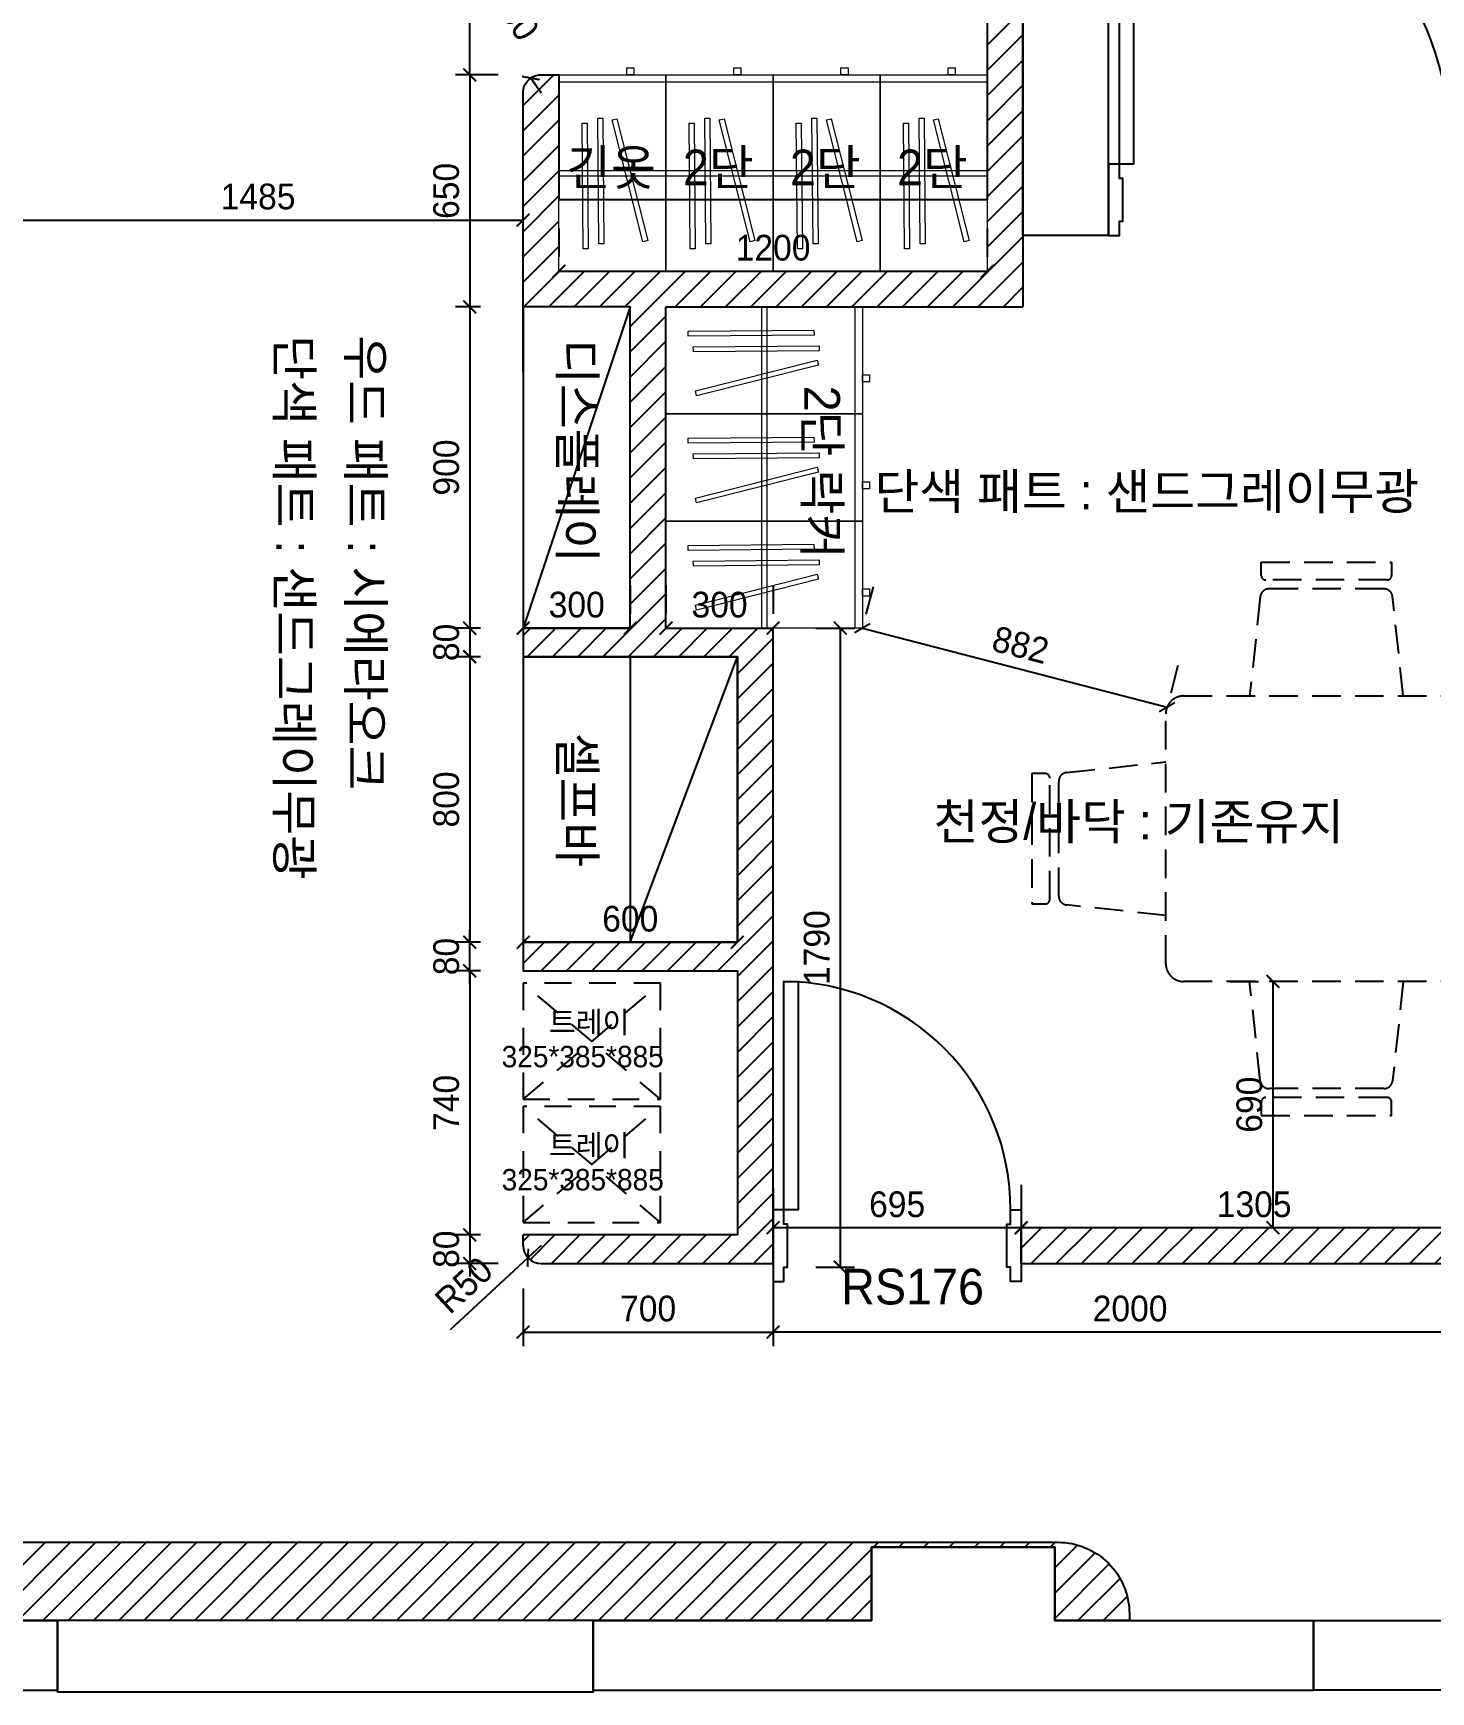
# Model space of a CAD drawing. Header units: millimetres. Extents: x 166504 to 219682, y 69800 to 112988.
# Drawn here: x 178896 to 182811, y 83390 to 88037 of the extents above; entities that cross this region are included whole.
import ezdxf

# ---------------------------------------------------------------- set-up
doc = ezdxf.new("R2010")
doc.units = ezdxf.units.MM
doc.header["$LTSCALE"] = 100
doc.header["$PDMODE"] = 3
doc.linetypes.add('DH-HID2', pattern=[1.2, 0.8, -0.4])
doc.linetypes.add('HID', pattern=[2.5, 1.5, -1])
doc.layers.get('DEFPOINTS').update_dxf_attribs({"color": 248})
for name, color, linetype in [('0-ELC TEXT', 7, 'Continuous'), ('04_FUR', 6, 'Continuous'), ('07-DIM WAL', 5, 'Continuous'), ('3.기호.계단선', 30, 'Continuous'), ('BLOCK', 6, 'Continuous'), ('C-WALL1', 2, 'Continuous'), ('C-WIN', 4, 'Continuous'), ('CO-DO-FR', 7, 'Continuous'), ('CO-DOOR', 8, 'Continuous'), ('FU-FURM', 251, 'DH-HID2'), ('FUR1', 6, 'Continuous'), ('WAL NEW', 3, 'Continuous')]:
    doc.layers.add(name, color=color, linetype=linetype)
doc.layers.add('Arch', color=8, linetype='Continuous', lineweight=0)
doc.styles.add('YOURNAME', font='HY울릉도M.TTF')
doc.styles.add('코레일둥고', font='Korail_Round_Gothic_Medium.ttf')
doc.dimstyles.new('YOURNAME-40', dxfattribs={"dimscale": 40, "dimtxt": 1.8, "dimasz": 0.9, "dimexe": 1, "dimexo": 3, "dimgap": 0.7, "dimtad": 1, "dimdec": 0, "dimzin": 0, "dimdsep": 46, "dimtxsty": 'YOURNAME', "dimblk": 'ARCHTICK', "dimcen": 0, "dimclrd": 1, "dimclre": 1, "dimclrt": 7, "dimadec": 0, "dimazin": 0, "dimtfac": 1, "dimtdec": 0, "dimtix": 1, "dimtmove": 2, "dimatfit": 3, "dimldrblk": 'ARCHTICK', "dimfxl": 1, "dimtolj": 1, "dimtzin": 0, "dimarcsym": 0})
pattern_1 = [(45, (6e-11, -15), (-35.355339, 35.355339), [])]
pattern_2 = [(45, (0, 0), (-67.35192, 67.35192), []), (135, (0, 0), (-67.35192, -67.35192), [])]

# ---------------------------------------------------------------- blocks, each defined once
blk = doc.blocks.new('VUDAUSEH')
at = {"layer": 'C-WALL1'}
for points in [[(176853.9, 109821.1), (176853.9, 112386.1), (175763.9, 112386.1)], [(176853.9, 109621.1), (176853.9, 109821.1), (176853.9, 109621.1), (176613.9, 109621.1), (176613.9, 111981.1), (176308.9, 111981.1), (176308.9, 112186.1), (175763.9, 112186.1), (175763.9, 112386.1), (175763.9, 112186.1)], [(175409.9, 105741.1), (175409.9, 105541.1), (175409.9, 105741.1), (176189.9, 105741.1), (176189.9, 105946.1), (176702.9, 105946.1), (176702.9, 105741.1), (177427.9, 105741.1), (177427.9, 105546.1), (177427.9, 105741.1)], [(172914.9, 105741.1), (172914.9, 105541.1), (172914.9, 105741.1), (173909.9, 105741.1), (173909.9, 105541.1), (173909.9, 105741.1)], [(172914.9, 105546.1), (173909.9, 105546.1)], [(175409.9, 105546.1), (177427.9, 105546.1)]]:
    blk.add_lwpolyline(points, dxfattribs=at)
at = {"layer": 'C-WIN'}
for points in [[(175409.9, 105741.1), (173909.9, 105741.1), (173909.9, 105541.1), (175409.9, 105541.1)], [(178927.9, 105546.1), (177427.9, 105546.1), (177427.9, 105741.1), (178927.9, 105741.1)]]:
    blk.add_lwpolyline(points, close=True, dxfattribs=at)
at = {"layer": 'CO-DO-FR'}
blk.add_lwpolyline([(176853.9, 109821.1), (176853.9, 109621.1), (176883.9, 109621.1), (176883.9, 109661.1), (176893.9, 109661.1), (176893.9, 109781.1), (176883.9, 109781.1), (176883.9, 109821.1), (176853.9, 109821.1)], close=True, dxfattribs=at)
at = {"layer": 'CO-DOOR'}
blk.add_lwpolyline([(176923.9, 110751.1), (176923.9, 109821.1), (176883.9, 109821.1), (176883.9, 110751.1)], close=True, dxfattribs=at)
blk.add_arc((176913.9, 109850.6), 900.5, 358.1182, 90.6363, dxfattribs=at)
blk = doc.blocks.new('arrttt')
at = {"layer": 'Arch', "color": 6}
for p, q in [((883190.8, 53558.7), (882890.8, 53558.7)), ((882890.8, 53558.7), (882890.8, 53008.7)), ((883190.8, 53008.7), (883190.8, 53558.7)), ((882958.9, 53496.3), (882955.8, 53144.1)), ((882972.9, 53496.2), (882958.9, 53496.3)), ((882969.8, 53144), (882972.9, 53496.2)), ((883002.8, 53482.1), (882999.7, 53130)), ((883016.8, 53482), (883002.8, 53482.1)), ((883013.7, 53129.9), (883016.8, 53482)), ((883126.4, 53476.3), (883040, 53134.9)), ((883053.6, 53131.5), (883140, 53472.9)), ((883140, 53472.9), (883126.4, 53476.3)), ((882890.8, 53291.2), (883190.8, 53291.2)), ((882890.8, 53276.2), (883190.8, 53276.2)), ((882955.8, 53144.1), (882969.8, 53144)), ((882999.7, 53130), (883013.7, 53129.9)), ((883040, 53134.9), (883053.6, 53131.5)), ((883190.8, 53028.7), (882890.8, 53028.7)), ((882890.8, 53008.7), (883190.8, 53008.7)), ((883100.8, 53008.7), (883080.8, 53008.7)), ((883080.8, 53008.7), (883080.8, 52988.7)), ((883080.8, 52988.7), (883100.8, 52988.7)), ((883100.8, 52988.7), (883100.8, 53008.7))]:
    blk.add_line(p, q, dxfattribs=at)
blk = doc.blocks.new('F-507')
at = {"layer": 'FU-FURM'}
for p, q in [((567.5, 775), (932.5, 775)), ((567.5, 737.5), (567.5, 775)), ((932.5, 775), (932.5, 737.5)), ((920, 725), (580, 725)), ((910.7, 700), (580, 700)), ((564.6, 678.3), (534.9, 400)), ((965.1, 400), (935.4, 678.3)), ((350, 400), (1150, 400)), ((300, -350), (300, 350)), ((1200, 350), (1200, -350)), ((21.7, 185.4), (300, 215.1)), ((-75, 182.5), (-75, -182.5)), ((-37.5, 182.5), (-75, 182.5)), ((-25, -170), (-25, 170)), ((0, -160.7), (0, 170)), ((-75, -182.5), (-37.5, -182.5)), ((300, -215.1), (21.7, -185.4)), ((1150, -400), (350, -400)), ((564.6, -678.3), (534.9, -400)), ((965.1, -400), (935.4, -678.3)), ((567.5, -737.5), (567.5, -775)), ((910.7, -700), (580, -700)), ((920, -725), (580, -725)), ((932.5, -775), (932.5, -737.5)), ((567.5, -775), (932.5, -775))]:
    blk.add_line(p, q, dxfattribs=at)
for centre, radius, start, end in [((589.3, 675), 25, 90, 172.4054), ((580, 737.5), 12.5, 180, 270), ((910.7, 675), 25, 7.5946, 90), ((920, 737.5), 12.5, 270, 0), ((350, 350), 50, 90, 180), ((1150, 350), 50, 0, 90), ((-37.5, 170), 12.5, 0, 90), ((25, 160.7), 25, 97.5946, 180), ((-37.5, -170), 12.5, 270, 0), ((25, -160.7), 25, 180, 262.4054), ((350, -350), 50, 180, 270), ((1150, -350), 50, 270, 0), ((589.3, -675), 25, 187.5946, 270), ((910.7, -675), 25, 270, 352.4054), ((580, -737.5), 12.5, 90, 180), ((920, -737.5), 12.5, 0, 90)]:
    blk.add_arc(centre, radius, start, end, dxfattribs=at)
blk = doc.blocks.new('_ArchTick')
at = {"color": 0, "linetype": 'ByBlock', "const_width": 0.15}
blk.add_lwpolyline([(-0.5, -0.5), (0.5, 0.5)], dxfattribs=at)
blk = doc.blocks.new('*D901')
at = {"layer": '07-DIM WAL', "color": 1, "lineweight": -2}
for p, q in [((182248.4, 85380.3), (182328.4, 85380.3)), ((182368.4, 85380.3), (182368.4, 84690.3)), ((182456.9, 84690.3), (182328.4, 84690.3))]:
    blk.add_line(p, q, dxfattribs=at)
at = {"layer": 'DEFPOINTS', "color": 0}
for p in [(182368.4, 85380.3), (182368.4, 84690.3), (182576.9, 84690.3)]:
    blk.add_point(p, dxfattribs=at)
at = {"layer": '07-DIM WAL', "color": 1, "lineweight": -2, "xscale": 36, "yscale": 36, "zscale": 36}
for p, rotation in [((182368.4, 85380.3), 90), ((182368.4, 84690.3), 270)]:
    blk.add_blockref('_ArchTick', p, dxfattribs=dict(at, rotation=rotation))
at = {"layer": '07-DIM WAL', "color": 7, "insert": (182302.8, 85035.3), "char_height": 72, "attachment_point": 5, "rotation": 90, "style": 'YOURNAME'}
blk.add_mtext('\\A1;690', dxfattribs=at)
blk = doc.blocks.new('*D909')
at = {"layer": '07-DIM WAL', "color": 1, "lineweight": -2}
for p, q in [((180968.4, 84570.3), (180968.4, 84358.3)), ((182968.4, 84570.3), (182968.4, 84358.3)), ((182968.4, 84398.3), (180968.4, 84398.3))]:
    blk.add_line(p, q, dxfattribs=at)
at = {"layer": 'DEFPOINTS', "color": 0}
for p in [(180968.4, 84690.3), (182968.4, 84690.3), (180968.4, 84398.3)]:
    blk.add_point(p, dxfattribs=at)
at = {"layer": '07-DIM WAL', "color": 1, "lineweight": -2, "xscale": 36, "yscale": 36, "zscale": 36, "rotation": 180}
blk.add_blockref('_ArchTick', (180968.4, 84398.3), dxfattribs=at)
at = {"layer": '07-DIM WAL', "color": 1, "lineweight": -2, "xscale": 36, "yscale": 36, "zscale": 36}
blk.add_blockref('_ArchTick', (182968.4, 84398.3), dxfattribs=at)
at = {"layer": '07-DIM WAL', "color": 7, "insert": (181968.4, 84463.7), "char_height": 72, "attachment_point": 5, "style": 'YOURNAME'}
blk.add_mtext('\\A1;2000', dxfattribs=at)
blk = doc.blocks.new('*D1116')
at = {"layer": '07-DIM WAL', "color": 1, "lineweight": -2}
for p, q in [((181248.5, 86486.5), (181228.4, 86409)), ((181218.4, 86370.3), (182072.1, 86149.1)), ((182102.2, 86265.3), (182082.1, 86187.8))]:
    blk.add_line(p, q, dxfattribs=at)
at = {"layer": 'DEFPOINTS', "color": 0}
for p in [(181218.4, 86370.3), (182072.1, 86149.1), (182072.1, 86149.1)]:
    blk.add_point(p, dxfattribs=at)
at = {"layer": '07-DIM WAL', "color": 1, "lineweight": -2, "xscale": 36, "yscale": 36, "zscale": 36}
for p, rotation in [((181218.4, 86370.3), 165.4748965506864), ((182072.1, 86149.1), 345.4748965506864)]:
    blk.add_blockref('_ArchTick', p, dxfattribs=dict(at, rotation=rotation))
at = {"layer": '07-DIM WAL', "color": 7, "insert": (181661.6, 86323.1), "char_height": 72, "attachment_point": 5, "rotation": 345.4749, "style": 'YOURNAME'}
blk.add_mtext('\\A1;882', dxfattribs=at)
blk = doc.blocks.new('*D1178')
at = {"layer": '07-DIM WAL', "color": 1, "lineweight": -2}
for p, q in [((178783.4, 87630.3), (178783.4, 87553.6)), ((180268.4, 87089.3), (180268.4, 87553.6)), ((178783.4, 87513.6), (180268.4, 87513.6))]:
    blk.add_line(p, q, dxfattribs=at)
at = {"layer": 'DEFPOINTS', "color": 0}
for p in [(178783.4, 87510.3), (180268.4, 87513.6), (180268.4, 86969.3)]:
    blk.add_point(p, dxfattribs=at)
at = {"layer": '07-DIM WAL', "color": 1, "lineweight": -2, "xscale": 36, "yscale": 36, "zscale": 36, "rotation": 180}
blk.add_blockref('_ArchTick', (178783.4, 87513.6), dxfattribs=at)
at = {"layer": '07-DIM WAL', "color": 1, "lineweight": -2, "xscale": 36, "yscale": 36, "zscale": 36}
blk.add_blockref('_ArchTick', (180268.4, 87513.6), dxfattribs=at)
at = {"layer": '07-DIM WAL', "color": 7, "insert": (179525.9, 87579.1), "char_height": 72, "attachment_point": 5, "style": 'YOURNAME'}
blk.add_mtext('\\A1;1485', dxfattribs=at)
blk = doc.blocks.new('*D1180')
at = {"layer": '07-DIM WAL', "color": 1, "lineweight": -2}
for p, q in [((180198.4, 87920.3), (180078.6, 87920.3)), ((180118.6, 87920.3), (180118.6, 87270.3)), ((180148.4, 87270.3), (180078.6, 87270.3))]:
    blk.add_line(p, q, dxfattribs=at)
at = {"layer": 'DEFPOINTS', "color": 0}
for p in [(180318.4, 87920.3), (180118.6, 87270.3), (180268.4, 87270.3)]:
    blk.add_point(p, dxfattribs=at)
at = {"layer": '07-DIM WAL', "color": 1, "lineweight": -2, "xscale": 36, "yscale": 36, "zscale": 36}
for p, rotation in [((180118.6, 87920.3), 90), ((180118.6, 87270.3), 270)]:
    blk.add_blockref('_ArchTick', p, dxfattribs=dict(at, rotation=rotation))
at = {"layer": '07-DIM WAL', "color": 7, "insert": (180053.1, 87595.3), "char_height": 72, "attachment_point": 5, "rotation": 90, "style": 'YOURNAME'}
blk.add_mtext('\\A1;650', dxfattribs=at)
blk = doc.blocks.new('*D1181')
at = {"layer": '07-DIM WAL', "color": 1, "lineweight": -2}
for p, q in [((180148.4, 87270.3), (180078.6, 87270.3)), ((180118.6, 87270.3), (180118.6, 86370.3)), ((180148.4, 86370.3), (180078.6, 86370.3))]:
    blk.add_line(p, q, dxfattribs=at)
at = {"layer": 'DEFPOINTS', "color": 0}
for p in [(180268.4, 87270.3), (180118.6, 86370.3), (180268.4, 86370.3)]:
    blk.add_point(p, dxfattribs=at)
at = {"layer": '07-DIM WAL', "color": 1, "lineweight": -2, "xscale": 36, "yscale": 36, "zscale": 36}
for p, rotation in [((180118.6, 87270.3), 90), ((180118.6, 86370.3), 270)]:
    blk.add_blockref('_ArchTick', p, dxfattribs=dict(at, rotation=rotation))
at = {"layer": '07-DIM WAL', "color": 7, "insert": (180053.1, 86820.3), "char_height": 72, "attachment_point": 5, "rotation": 90, "style": 'YOURNAME'}
blk.add_mtext('\\A1;900', dxfattribs=at)
blk = doc.blocks.new('*D1182')
at = {"layer": '07-DIM WAL', "color": 1, "lineweight": -2}
for p, q in [((180118.6, 86406.3), (180118.6, 86254.3)), ((180148.4, 86370.3), (180078.6, 86370.3)), ((180148.4, 86290.3), (180078.6, 86290.3))]:
    blk.add_line(p, q, dxfattribs=at)
at = {"layer": 'DEFPOINTS', "color": 0}
for p in [(180268.4, 86370.3), (180118.6, 86290.3), (180268.4, 86290.3)]:
    blk.add_point(p, dxfattribs=at)
at = {"layer": '07-DIM WAL', "color": 1, "lineweight": -2, "xscale": 36, "yscale": 36, "zscale": 36}
for p, rotation in [((180118.6, 86370.3), 270), ((180118.6, 86290.3), 90)]:
    blk.add_blockref('_ArchTick', p, dxfattribs=dict(at, rotation=rotation))
at = {"layer": '07-DIM WAL', "color": 7, "insert": (180053.1, 86330.3), "char_height": 72, "attachment_point": 5, "rotation": 90, "style": 'YOURNAME'}
blk.add_mtext('\\A1;80', dxfattribs=at)
blk = doc.blocks.new('*D1183')
at = {"layer": '07-DIM WAL', "color": 1, "lineweight": -2}
for p, q in [((180148.4, 86290.3), (180078.6, 86290.3)), ((180118.6, 86290.3), (180118.6, 85490.3)), ((180148.4, 85490.3), (180078.6, 85490.3))]:
    blk.add_line(p, q, dxfattribs=at)
at = {"layer": 'DEFPOINTS', "color": 0}
for p in [(180268.4, 86290.3), (180118.6, 85490.3), (180268.4, 85490.3)]:
    blk.add_point(p, dxfattribs=at)
at = {"layer": '07-DIM WAL', "color": 1, "lineweight": -2, "xscale": 36, "yscale": 36, "zscale": 36}
for p, rotation in [((180118.6, 86290.3), 90), ((180118.6, 85490.3), 270)]:
    blk.add_blockref('_ArchTick', p, dxfattribs=dict(at, rotation=rotation))
at = {"layer": '07-DIM WAL', "color": 7, "insert": (180053.1, 85890.3), "char_height": 72, "attachment_point": 5, "rotation": 90, "style": 'YOURNAME'}
blk.add_mtext('\\A1;800', dxfattribs=at)
blk = doc.blocks.new('*D1184')
at = {"layer": '07-DIM WAL', "color": 1, "lineweight": -2}
for p, q in [((180118.6, 85374.3), (180118.6, 85526.3)), ((180148.4, 85490.3), (180078.6, 85490.3)), ((180148.4, 85410.3), (180078.6, 85410.3))]:
    blk.add_line(p, q, dxfattribs=at)
at = {"layer": 'DEFPOINTS', "color": 0}
for p in [(180118.6, 85490.3), (180268.4, 85490.3), (180268.4, 85410.3)]:
    blk.add_point(p, dxfattribs=at)
at = {"layer": '07-DIM WAL', "color": 1, "lineweight": -2, "xscale": 36, "yscale": 36, "zscale": 36}
for p, rotation in [((180118.6, 85490.3), 270), ((180118.6, 85410.3), 90)]:
    blk.add_blockref('_ArchTick', p, dxfattribs=dict(at, rotation=rotation))
at = {"layer": '07-DIM WAL', "color": 7, "insert": (180053.1, 85450.3), "char_height": 72, "attachment_point": 5, "rotation": 90, "style": 'YOURNAME'}
blk.add_mtext('\\A1;80', dxfattribs=at)
blk = doc.blocks.new('*D1185')
at = {"layer": '07-DIM WAL', "color": 1, "lineweight": -2}
for p, q in [((180148.4, 85410.3), (180078.6, 85410.3)), ((180118.6, 85410.3), (180118.6, 84670.3)), ((180148.4, 84670.3), (180078.6, 84670.3))]:
    blk.add_line(p, q, dxfattribs=at)
at = {"layer": 'DEFPOINTS', "color": 0}
for p in [(180268.4, 85410.3), (180118.6, 84670.3), (180268.4, 84670.3)]:
    blk.add_point(p, dxfattribs=at)
at = {"layer": '07-DIM WAL', "color": 1, "lineweight": -2, "xscale": 36, "yscale": 36, "zscale": 36}
for p, rotation in [((180118.6, 85410.3), 90), ((180118.6, 84670.3), 270)]:
    blk.add_blockref('_ArchTick', p, dxfattribs=dict(at, rotation=rotation))
at = {"layer": '07-DIM WAL', "color": 7, "insert": (180053.1, 85040.3), "char_height": 72, "attachment_point": 5, "rotation": 90, "style": 'YOURNAME'}
blk.add_mtext('\\A1;740', dxfattribs=at)
blk = doc.blocks.new('*D1186')
at = {"layer": '07-DIM WAL', "color": 1, "lineweight": -2}
for p, q in [((180148.4, 84670.3), (180078.6, 84670.3)), ((180118.6, 84706.3), (180118.6, 84554.3)), ((180198.4, 84590.3), (180078.6, 84590.3))]:
    blk.add_line(p, q, dxfattribs=at)
at = {"layer": 'DEFPOINTS', "color": 0}
for p in [(180268.4, 84670.3), (180118.6, 84590.3), (180318.4, 84590.3)]:
    blk.add_point(p, dxfattribs=at)
at = {"layer": '07-DIM WAL', "color": 1, "lineweight": -2, "xscale": 36, "yscale": 36, "zscale": 36}
for p, rotation in [((180118.6, 84670.3), 270), ((180118.6, 84590.3), 90)]:
    blk.add_blockref('_ArchTick', p, dxfattribs=dict(at, rotation=rotation))
at = {"layer": '07-DIM WAL', "color": 7, "insert": (180053.1, 84630.3), "char_height": 72, "attachment_point": 5, "rotation": 90, "style": 'YOURNAME'}
blk.add_mtext('\\A1;80', dxfattribs=at)
blk = doc.blocks.new('*D1187')
at = {"layer": '07-DIM WAL', "color": 1, "lineweight": -2}
for p, q in [((180268.4, 84520.3), (180268.4, 84358.3)), ((180968.4, 84450.3), (180968.4, 84358.3)), ((180268.4, 84398.3), (180968.4, 84398.3))]:
    blk.add_line(p, q, dxfattribs=at)
at = {"layer": 'DEFPOINTS', "color": 0}
for p in [(180268.4, 84640.3), (180968.4, 84570.3), (180968.4, 84398.3)]:
    blk.add_point(p, dxfattribs=at)
at = {"layer": '07-DIM WAL', "color": 1, "lineweight": -2, "xscale": 36, "yscale": 36, "zscale": 36, "rotation": 180}
blk.add_blockref('_ArchTick', (180268.4, 84398.3), dxfattribs=at)
at = {"layer": '07-DIM WAL', "color": 1, "lineweight": -2, "xscale": 36, "yscale": 36, "zscale": 36}
blk.add_blockref('_ArchTick', (180968.4, 84398.3), dxfattribs=at)
at = {"layer": '07-DIM WAL', "color": 7, "insert": (180618.4, 84463.7), "char_height": 72, "attachment_point": 5, "style": 'YOURNAME'}
blk.add_mtext('\\A1;700', dxfattribs=at)
blk = doc.blocks.new('*D1194')
at = {"layer": '07-DIM WAL', "color": 1, "lineweight": -2}
for p, q in [((180148.4, 88835.3), (180078.6, 88835.3)), ((180118.6, 87920.3), (180118.6, 88835.3)), ((180198.4, 87920.3), (180078.6, 87920.3))]:
    blk.add_line(p, q, dxfattribs=at)
at = {"layer": 'DEFPOINTS', "color": 0}
for p in [(180118.6, 88835.3), (180268.4, 88835.3), (180318.4, 87920.3)]:
    blk.add_point(p, dxfattribs=at)
at = {"layer": '07-DIM WAL', "color": 1, "lineweight": -2, "xscale": 36, "yscale": 36, "zscale": 36}
for p, rotation in [((180118.6, 88835.3), 90), ((180118.6, 87920.3), 270)]:
    blk.add_blockref('_ArchTick', p, dxfattribs=dict(at, rotation=rotation))
at = {"layer": '07-DIM WAL', "color": 7, "insert": (180053.2, 88377.8), "char_height": 72, "attachment_point": 5, "rotation": 90, "style": 'YOURNAME'}
blk.add_mtext('\\A1;915', dxfattribs=at)
blk = doc.blocks.new('*D1239')
at = {"layer": '07-DIM WAL', "color": 1, "lineweight": -2}
for p, q in [((180289.9, 87911.4), (180318.4, 87870.3)), ((180318.4, 87870.3), (180289.9, 87911.4))]:
    blk.add_line(p, q, dxfattribs=at)
at = {"layer": 'DEFPOINTS', "color": 0}
for p in [(180289.9, 87911.4), (180318.4, 87870.3)]:
    blk.add_point(p, dxfattribs=at)
at = {"layer": '07-DIM WAL', "color": 1, "lineweight": -2, "xscale": 36, "yscale": 36, "zscale": 36, "rotation": 124.6856938995149}
blk.add_blockref('_ArchTick', (180289.9, 87911.4), dxfattribs=at)
at = {"layer": '07-DIM WAL', "color": 7, "insert": (180239.2, 88099.7), "char_height": 72, "attachment_point": 5, "rotation": 304.6857, "style": 'YOURNAME'}
blk.add_mtext('\\A1;R50', dxfattribs=at)
blk = doc.blocks.new('*D1240')
at = {"layer": '07-DIM WAL', "color": 1, "lineweight": -2}
for p in [(180318.4, 84640.3), (180064.8, 84405.8)]:
    blk.add_line(p, (180281.7, 84606.4), dxfattribs=at)
at = {"layer": 'DEFPOINTS', "color": 0}
for p in [(180318.4, 84640.3), (180281.7, 84606.4)]:
    blk.add_point(p, dxfattribs=at)
at = {"layer": '07-DIM WAL', "color": 1, "lineweight": -2, "xscale": 36, "yscale": 36, "zscale": 36, "rotation": 42.7608820533548}
blk.add_blockref('_ArchTick', (180281.7, 84606.4), dxfattribs=at)
at = {"layer": '07-DIM WAL', "color": 7, "insert": (180102.4, 84529.7), "char_height": 72, "attachment_point": 5, "rotation": 42.7609, "style": 'YOURNAME'}
blk.add_mtext('\\A1;R50', dxfattribs=at)
blk = doc.blocks.new('*D1414')
at = {"layer": '07-DIM WAL', "color": 1, "lineweight": -2}
for p, q in [((180268.4, 85610.3), (180268.4, 85530.3)), ((180868.4, 85610.3), (180868.4, 85530.3)), ((180268.4, 85490.3), (180868.4, 85490.3))]:
    blk.add_line(p, q, dxfattribs=at)
at = {"layer": 'DEFPOINTS', "color": 0}
for p in [(180268.4, 85490.3), (180868.4, 85490.3), (180868.4, 85490.3)]:
    blk.add_point(p, dxfattribs=at)
at = {"layer": '07-DIM WAL', "color": 1, "lineweight": -2, "xscale": 36, "yscale": 36, "zscale": 36, "rotation": 180}
blk.add_blockref('_ArchTick', (180268.4, 85490.3), dxfattribs=at)
at = {"layer": '07-DIM WAL', "color": 1, "lineweight": -2, "xscale": 36, "yscale": 36, "zscale": 36}
blk.add_blockref('_ArchTick', (180868.4, 85490.3), dxfattribs=at)
at = {"layer": '07-DIM WAL', "color": 7, "insert": (180568.4, 85555.8), "char_height": 72, "attachment_point": 5, "style": 'YOURNAME'}
blk.add_mtext('\\A1;600', dxfattribs=at)
blk = doc.blocks.new('*D1415')
at = {"layer": '07-DIM WAL', "color": 1, "lineweight": -2}
for p, q in [((180268.4, 86490.3), (180268.4, 86410.3)), ((180568.4, 86490.3), (180568.4, 86410.3)), ((180568.4, 86370.3), (180268.4, 86370.3))]:
    blk.add_line(p, q, dxfattribs=at)
at = {"layer": 'DEFPOINTS', "color": 0}
for p in [(180268.4, 86370.3), (180268.4, 86370.3), (180568.4, 86370.3)]:
    blk.add_point(p, dxfattribs=at)
at = {"layer": '07-DIM WAL', "color": 1, "lineweight": -2, "xscale": 36, "yscale": 36, "zscale": 36, "rotation": 180}
blk.add_blockref('_ArchTick', (180268.4, 86370.3), dxfattribs=at)
at = {"layer": '07-DIM WAL', "color": 1, "lineweight": -2, "xscale": 36, "yscale": 36, "zscale": 36}
blk.add_blockref('_ArchTick', (180568.4, 86370.3), dxfattribs=at)
at = {"layer": '07-DIM WAL', "color": 7, "insert": (180418.4, 86435.7), "char_height": 72, "attachment_point": 5, "style": 'YOURNAME'}
blk.add_mtext('\\A1;300', dxfattribs=at)
blk = doc.blocks.new('*D1416')
at = {"layer": '07-DIM WAL', "color": 1, "lineweight": -2}
for p, q in [((180668.4, 86490.3), (180668.4, 86410.3)), ((180968.4, 86490.3), (180968.4, 86410.3)), ((180668.4, 86370.3), (180968.4, 86370.3))]:
    blk.add_line(p, q, dxfattribs=at)
at = {"layer": 'DEFPOINTS', "color": 0}
for p in [(180668.4, 86370.3), (180968.4, 86370.3), (180968.4, 86370.3)]:
    blk.add_point(p, dxfattribs=at)
at = {"layer": '07-DIM WAL', "color": 1, "lineweight": -2, "xscale": 36, "yscale": 36, "zscale": 36, "rotation": 180}
blk.add_blockref('_ArchTick', (180668.4, 86370.3), dxfattribs=at)
at = {"layer": '07-DIM WAL', "color": 1, "lineweight": -2, "xscale": 36, "yscale": 36, "zscale": 36}
blk.add_blockref('_ArchTick', (180968.4, 86370.3), dxfattribs=at)
at = {"layer": '07-DIM WAL', "color": 7, "insert": (180818.4, 86435.7), "char_height": 72, "attachment_point": 5, "style": 'YOURNAME'}
blk.add_mtext('\\A1;300', dxfattribs=at)
blk = doc.blocks.new('*D1417')
at = {"layer": '07-DIM WAL', "color": 1, "lineweight": -2}
for p, q in [((180368.4, 87490.3), (180368.4, 87410.3)), ((181568.4, 87490.3), (181568.4, 87410.3)), ((180368.4, 87370.3), (181568.4, 87370.3))]:
    blk.add_line(p, q, dxfattribs=at)
at = {"layer": 'DEFPOINTS', "color": 0}
for p in [(180368.4, 87370.3), (181568.4, 87370.3), (181568.4, 87370.3)]:
    blk.add_point(p, dxfattribs=at)
at = {"layer": '07-DIM WAL', "color": 1, "lineweight": -2, "xscale": 36, "yscale": 36, "zscale": 36, "rotation": 180}
blk.add_blockref('_ArchTick', (180368.4, 87370.3), dxfattribs=at)
at = {"layer": '07-DIM WAL', "color": 1, "lineweight": -2, "xscale": 36, "yscale": 36, "zscale": 36}
blk.add_blockref('_ArchTick', (181568.4, 87370.3), dxfattribs=at)
at = {"layer": '07-DIM WAL', "color": 7, "insert": (180968.4, 87435.7), "char_height": 72, "attachment_point": 5, "style": 'YOURNAME'}
blk.add_mtext('\\A1;1200', dxfattribs=at)
blk = doc.blocks.new('*D1418')
at = {"layer": '07-DIM WAL', "color": 1, "lineweight": -2}
for p, q in [((181088.4, 86370.3), (181196.4, 86370.3)), ((181156.4, 86370.3), (181156.4, 84580.3)), ((181088.4, 84580.3), (181196.4, 84580.3))]:
    blk.add_line(p, q, dxfattribs=at)
at = {"layer": 'DEFPOINTS', "color": 0}
for p in [(180968.4, 86370.3), (180968.4, 84580.3), (181156.4, 84580.3)]:
    blk.add_point(p, dxfattribs=at)
at = {"layer": '07-DIM WAL', "color": 1, "lineweight": -2, "xscale": 36, "yscale": 36, "zscale": 36}
for p, rotation in [((181156.4, 86370.3), 90), ((181156.4, 84580.3), 270)]:
    blk.add_blockref('_ArchTick', p, dxfattribs=dict(at, rotation=rotation))
at = {"layer": '07-DIM WAL', "color": 7, "insert": (181091, 85475.3), "char_height": 72, "attachment_point": 5, "rotation": 90, "style": 'YOURNAME'}
blk.add_mtext('\\A1;1790', dxfattribs=at)
blk = doc.blocks.new('*D1419')
at = {"layer": '07-DIM WAL', "color": 1, "lineweight": -2}
for p, q in [((181663.4, 84810.3), (181663.4, 84730.3)), ((182968.4, 84810.3), (182968.4, 84730.3)), ((182968.4, 84690.3), (181663.4, 84690.3))]:
    blk.add_line(p, q, dxfattribs=at)
at = {"layer": 'DEFPOINTS', "color": 0}
for p in [(181663.4, 84690.3), (181663.4, 84690.3), (182968.4, 84690.3)]:
    blk.add_point(p, dxfattribs=at)
at = {"layer": '07-DIM WAL', "color": 1, "lineweight": -2, "xscale": 36, "yscale": 36, "zscale": 36, "rotation": 180}
blk.add_blockref('_ArchTick', (181663.4, 84690.3), dxfattribs=at)
at = {"layer": '07-DIM WAL', "color": 1, "lineweight": -2, "xscale": 36, "yscale": 36, "zscale": 36}
blk.add_blockref('_ArchTick', (182968.4, 84690.3), dxfattribs=at)
at = {"layer": '07-DIM WAL', "color": 7, "insert": (182315.9, 84755.7), "char_height": 72, "attachment_point": 5, "style": 'YOURNAME'}
blk.add_mtext('\\A1;1305', dxfattribs=at)
blk = doc.blocks.new('*D1422')
at = {"layer": '07-DIM WAL', "color": 1, "lineweight": -2}
for p, q in [((181663.4, 84810.3), (181663.4, 84730.3)), ((180968.4, 84800.2), (180968.4, 84730.3)), ((181663.4, 84690.3), (180968.4, 84690.3))]:
    blk.add_line(p, q, dxfattribs=at)
at = {"layer": 'DEFPOINTS', "color": 0}
for p in [(180968.4, 84690.3), (180968.4, 84680.2), (181663.4, 84690.3)]:
    blk.add_point(p, dxfattribs=at)
at = {"layer": '07-DIM WAL', "color": 1, "lineweight": -2, "xscale": 36, "yscale": 36, "zscale": 36, "rotation": 180}
blk.add_blockref('_ArchTick', (180968.4, 84690.3), dxfattribs=at)
at = {"layer": '07-DIM WAL', "color": 1, "lineweight": -2, "xscale": 36, "yscale": 36, "zscale": 36}
blk.add_blockref('_ArchTick', (181663.4, 84690.3), dxfattribs=at)
at = {"layer": '07-DIM WAL', "color": 7, "insert": (181315.9, 84755.8), "char_height": 72, "attachment_point": 5, "style": 'YOURNAME'}
blk.add_mtext('\\A1;695', dxfattribs=at)

msp = doc.modelspace()

# ---------------------------------------------------------------- hatches: boundary and pattern name
at = {"layer": '07-DIM WAL', "transparency": 33554687}
h = msp.add_hatch(dxfattribs=at)
h.set_pattern_fill('ANSI37-METRIC', color=256, scale=30, style=0)
h.set_pattern_definition(pattern_2)
h.paths.add_polyline_path([(180365.4, 87761.9), (180365.4, 87951.5), (180679, 87951.5), (180679, 87761.9)], flags=9)
h = msp.add_hatch(dxfattribs=at)
h.set_pattern_fill('ANSI37-METRIC', color=256, scale=30, style=0)
h.set_pattern_definition(pattern_2)
h.paths.add_polyline_path([(180687.9, 87761.9), (180687.9, 87944.9), (180958.6, 87944.9), (180958.6, 87761.9)], flags=9)
h = msp.add_hatch(dxfattribs=at)
h.set_pattern_fill('ANSI37-METRIC', color=256, scale=30, style=0)
h.set_pattern_definition(pattern_2)
h.paths.add_polyline_path([(180987.9, 87761.9), (180987.9, 87944.9), (181258.6, 87944.9), (181258.6, 87761.9)], flags=9)
h = msp.add_hatch(dxfattribs=at)
h.set_pattern_fill('ANSI37-METRIC', color=256, scale=30, style=0)
h.set_pattern_definition(pattern_2)
h.paths.add_polyline_path([(181287.9, 87761.9), (181287.9, 87944.9), (181558.6, 87944.9), (181558.6, 87761.9)], flags=9)
h = msp.add_hatch(dxfattribs=at)
h.set_pattern_fill('ANSI37-METRIC', color=256, scale=30, style=0)
h.set_pattern_definition(pattern_2)
h.paths.add_polyline_path([(179978.9, 87690.5), (179978.9, 87900.1), (180125.8, 87900.1), (180125.8, 87690.5)], flags=9)
h = msp.add_hatch(dxfattribs=at)
h.set_pattern_fill('ANSI37-METRIC', color=256, scale=30, style=0)
h.set_pattern_definition(pattern_2)
h.paths.add_polyline_path([(181648.7, 87690.5), (181648.7, 87900.1), (181795.7, 87900.1), (181795.7, 87690.5)], flags=9)
h = msp.add_hatch(dxfattribs=at)
h.set_pattern_fill('ANSI37-METRIC', color=256, scale=30, style=0)
h.set_pattern_definition(pattern_2)
h.paths.add_polyline_path([(179271.6, 87653.2), (179535.1, 87653.2), (179535.1, 87506.3), (179271.6, 87506.3)], flags=9)
h = msp.add_hatch(dxfattribs=at)
h.set_pattern_fill('ANSI37-METRIC', color=256, scale=30, style=0)
h.set_pattern_definition(pattern_2)
h.paths.add_polyline_path([(180319.4, 87383.9), (180506.6, 87383.9), (180506.6, 86678.2), (180319.4, 86678.2)], flags=9)
h = msp.add_hatch(dxfattribs=at)
h.set_pattern_fill('ANSI37-METRIC', color=256, scale=30, style=0)
h.set_pattern_definition(pattern_2)
h.paths.add_polyline_path([(181005.4, 87277.3), (181189.8, 87277.3), (181189.8, 86719), (181005.4, 86719)], flags=9)
h = msp.add_hatch(dxfattribs=at)
h.set_pattern_fill('ANSI37-METRIC', color=256, scale=30, style=0)
h.set_pattern_definition(pattern_2)
h.paths.add_polyline_path([(179978.8, 86915.4), (179978.8, 87125.2), (180125.8, 87125.2), (180125.8, 86915.4)], flags=9)
h = msp.add_hatch(dxfattribs=at)
h.set_pattern_fill('ANSI37-METRIC', color=256, scale=30, style=0)
h.set_pattern_definition(pattern_2)
h.paths.add_polyline_path([(181648.6, 86915.4), (181648.6, 87125.2), (181795.6, 87125.2), (181795.6, 86915.4)], flags=9)
h = msp.add_hatch(dxfattribs=at)
h.set_pattern_fill('ANSI37-METRIC', color=256, scale=30, style=0)
h.set_pattern_definition(pattern_2)
h.paths.add_polyline_path([(179979, 86419.5), (179979, 86621.1), (180125.8, 86621.1), (180125.8, 86419.5)], flags=9)
h = msp.add_hatch(dxfattribs=at)
h.set_pattern_fill('ANSI37-METRIC', color=256, scale=30, style=0)
h.set_pattern_definition(pattern_2)
h.paths.add_polyline_path([(181614.8, 86538.8), (181804.9, 86449.9), (181742.7, 86317), (181552.6, 86405.9)], flags=9)
h = msp.add_hatch(dxfattribs=at)
h.set_pattern_fill('ANSI37-METRIC', color=256, scale=30)
h.set_pattern_definition(pattern_2)
h.paths.add_polyline_path([(180319.4, 86241.3), (180503.8, 86241.3), (180503.8, 85783.2), (180319.4, 85783.2)], flags=9)
h = msp.add_hatch(dxfattribs=at)
h.set_pattern_fill('ANSI37-METRIC', color=256, scale=30, style=0)
h.set_pattern_definition(pattern_2)
h.paths.add_polyline_path([(179978.8, 85915.4), (179978.8, 86125.2), (180125.8, 86125.2), (180125.8, 85915.4)], flags=9)
h = msp.add_hatch(dxfattribs=at)
h.set_pattern_fill('ANSI37-METRIC', color=256, scale=30, style=0)
h.set_pattern_definition(pattern_2)
h.paths.add_polyline_path([(181392.9, 85723.1), (181392.9, 85920.4), (182649.5, 85920.4), (182649.5, 85723.1)], flags=9)
h = msp.add_hatch(dxfattribs=at)
h.set_pattern_fill('ANSI37-METRIC', color=256, scale=30, style=0)
h.set_pattern_definition(pattern_2)
h.paths.add_polyline_path([(179979, 85419.5), (179979, 85621.1), (180125.8, 85621.1), (180125.8, 85419.5)], flags=9)
h = msp.add_hatch(dxfattribs=at)
h.set_pattern_fill('ANSI37-METRIC', color=256, scale=30, style=0)
h.set_pattern_definition(pattern_2)
h.paths.add_polyline_path([(180325.3, 85260.9), (180325.3, 85373.2), (180590.3, 85373.2), (180590.3, 85260.9)], flags=9)
h = msp.add_hatch(dxfattribs=at)
h.set_pattern_fill('ANSI37-METRIC', color=256, scale=30, style=0)
h.set_pattern_definition(pattern_2)
h.paths.add_polyline_path([(180190.9, 85172.2), (180190.9, 85276.9), (180721.2, 85276.9), (180721.2, 85172.2)], flags=9)
h = msp.add_hatch(dxfattribs=at)
h.set_pattern_fill('ANSI37-METRIC', color=256, scale=30, style=0)
h.set_pattern_definition(pattern_2)
h.paths.add_polyline_path([(179978.8, 84977.8), (179978.8, 85182.8), (180125.8, 85182.8), (180125.8, 84977.8)], flags=9)
h = msp.add_hatch(dxfattribs=at)
h.set_pattern_fill('ANSI37-METRIC', color=256, scale=30, style=0)
h.set_pattern_definition(pattern_2)
h.paths.add_polyline_path([(180325.3, 84885.9), (180325.3, 84998.2), (180590.3, 84998.2), (180590.3, 84885.9)], flags=9)
h = msp.add_hatch(dxfattribs=at)
h.set_pattern_fill('ANSI37-METRIC', color=256, scale=30, style=0)
h.set_pattern_definition(pattern_2)
h.paths.add_polyline_path([(180190.9, 84797.2), (180190.9, 84901.9), (180721.2, 84901.9), (180721.2, 84797.2)], flags=9)
h = msp.add_hatch(dxfattribs=at)
h.set_pattern_fill('ANSI37-METRIC', color=256, scale=30, style=0)
h.set_pattern_definition(pattern_2)
h.paths.add_polyline_path([(179979, 84539.5), (179979, 84741.1), (180125.8, 84741.1), (180125.8, 84539.5)], flags=9)
h = msp.add_hatch(dxfattribs=at)
h.set_pattern_fill('ANSI37-METRIC', color=256, scale=30, style=0)
h.set_pattern_definition(pattern_2)
h.paths.add_polyline_path([(180515.9, 84537.9), (180720.8, 84537.9), (180720.8, 84391), (180515.9, 84391)], flags=9)
h = msp.add_hatch(dxfattribs=at)
h.set_pattern_fill('ANSI37-METRIC', color=256, scale=30, style=0)
h.set_pattern_definition(pattern_2)
h.paths.add_polyline_path([(181833.7, 84537.9), (182103.1, 84537.9), (182103.1, 84391), (181833.7, 84391)], flags=9)
at = {"layer": 'WAL NEW'}
h = msp.add_hatch(dxfattribs=at)
h.set_pattern_fill('_USER', color=256, scale=50, angle=45, pattern_type=0)
h.set_pattern_definition(pattern_1)
h.paths.add_polyline_path([(180368.4, 87920.3), (180318.4, 87920.3, 0.414214), (180268.4, 87870.3), (180268.4, 87270.3), (180568.4, 87270.3), (180568.4, 86370.3), (180268.4, 86370.3), (180268.4, 86290.3), (180868.4, 86290.3), (180868.4, 85490.3), (180268.4, 85490.3), (180268.4, 85410.3), (180868.4, 85410.3), (180868.4, 84670.3), (180268.4, 84670.3), (180268.4, 84640.3, 0.414214), (180318.4, 84590.3), (180968.4, 84590.3), (180968.4, 84740.3), (180968.4, 86370.3), (180668.4, 86370.3), (180668.4, 86670.3), (180668.4, 86970.3), (180668.4, 87270.3), (181668.4, 87270.3), (181668.4, 89830.3), (181568.4, 89830.3), (181568.4, 87570.3), (181568.4, 87370.3), (181268.4, 87370.3), (180968.4, 87370.3), (180668.4, 87370.3), (180368.4, 87370.3)])
h = msp.add_hatch(dxfattribs=at)
h.set_pattern_fill('_USER', color=256, scale=50, angle=45, pattern_type=0)
h.set_pattern_definition(pattern_1)
h.paths.add_polyline_path([(184962.4, 86670.3), (182968.4, 86670.3), (182968.4, 86130.3), (182968.4, 85430.3), (182968.4, 84690.3), (181663.4, 84690.3), (181663.4, 84590.3), (183068.4, 84590.3), (183068.4, 84740.3), (183068.4, 86570.3), (184862.4, 86570.3), (184862.4, 86090.3), (184962.4, 86090.3)])
h = msp.add_hatch(dxfattribs=at)
h.set_pattern_fill('_USER', color=256, scale=50, angle=45, pattern_type=0)
h.set_pattern_definition([(45, (0, -15), (-35.355339, 35.355339), [])])
h.paths.add_polyline_path([(181966.4, 83590.3), (181757.4, 83590.3), (181757.4, 83795.3), (181244.4, 83795.3), (181244.4, 83590.3), (175614.4, 83590.3), (175614.4, 83800.3), (175094.4, 83800.3), (175094.4, 83595.3), (170463.4, 83595.3), (170463.4, 83809.3), (181766.4, 83809.3, -0.414214), (181966.4, 83609.3)])
h.paths.add_polyline_path([(179968, 84106.3), (179968, 84293.3), (180114.9, 84293.3), (180114.9, 84106.3)], flags=9)
h.paths.add_polyline_path([(170325, 83599.5), (170325, 83805.1), (170470.7, 83805.1), (170470.7, 83599.5)], flags=9)
h.paths.add_polyline_path([(170323.7, 84003.7), (170323.7, 84195.9), (170470.6, 84195.9), (170470.6, 84003.7)], flags=9)
h.paths.add_polyline_path([(171865.4, 83948.9), (172136.3, 83948.9), (172136.3, 83802), (171865.4, 83802)], flags=9)

# ---------------------------------------------------------------- linework, layer by layer
at = {"layer": 'BLOCK', "color": 7, "linetype": 'HID', "ltscale": 0.5}
for p, q in [((180653.4, 85050.3), (180268.4, 85375.3)), ((180268.4, 85050.3), (180653.4, 85375.3)), ((180653.4, 84705.3), (180268.4, 85030.3)), ((180268.4, 84705.3), (180653.4, 85030.3))]:
    msp.add_line(p, q, dxfattribs=at)
for points in [[(180653.4, 85050.3), (180653.4, 85375.3), (180268.4, 85375.3), (180268.4, 85050.3)], [(180653.4, 84705.3), (180653.4, 85030.3), (180268.4, 85030.3), (180268.4, 84705.3)]]:
    msp.add_lwpolyline(points, close=True, dxfattribs=at)
at = {"layer": 'CO-DO-FR'}
for points in [[(180968.4, 84740.3), (180968.4, 84540.3), (180998.4, 84540.3), (180998.4, 84580.3), (181008.4, 84580.3), (181008.4, 84700.3), (180998.4, 84700.3), (180998.4, 84740.3), (180968.4, 84740.3)], [(181663.4, 84740.3), (181663.4, 84540.3), (181633.4, 84540.3), (181633.4, 84580.3), (181623.4, 84580.3), (181623.4, 84700.3), (181633.4, 84700.3), (181633.4, 84740.3), (181663.4, 84740.3)]]:
    msp.add_lwpolyline(points, close=True, dxfattribs=at)
at = {"layer": 'CO-DOOR'}
msp.add_lwpolyline([(181038.4, 85380.3), (181038.4, 84740.3), (180998.4, 84740.3), (180998.4, 85380.3)], close=True, dxfattribs=at)
msp.add_arc((180997.6, 84744.6), 635.7, 359.6168, 89.9338, dxfattribs=at)
at = {"layer": 'FUR1'}
msp.add_line((180568.4, 87270.3), (180268.4, 86370.3), dxfattribs=at)
for points in [[(180268.4, 86370.3), (180568.4, 86370.3), (180568.4, 87270.3), (180268.4, 87270.3)], [(180268.4, 85490.3), (180868.4, 85490.3), (180868.4, 86290.3), (180268.4, 86290.3)]]:
    msp.add_lwpolyline(points, close=True, dxfattribs=at)
msp.add_lwpolyline([(180568.4, 86290.3), (180568.4, 85490.3), (180868.4, 86290.3)], dxfattribs=at)
at = {"layer": 'FUR1', "color": 3, "transparency": 33554687}
msp.add_lwpolyline([(181966.4, 83590.3), (181757.4, 83590.3), (181757.4, 83795.3), (181244.4, 83795.3), (181244.4, 83590.3), (175614.4, 83590.3), (175614.4, 83800.3), (175094.4, 83800.3), (175094.4, 83595.3), (170463.4, 83595.3), (170463.4, 83809.3), (181766.4, 83809.3, -0.414214), (181966.4, 83609.3), (181966.4, 83590.3)], format="xyb", dxfattribs=at)
at = {"layer": 'WAL NEW'}
for p, q in [((181568.4, 89830.3), (181568.4, 87570.3)), ((181668.4, 89830.3), (181668.4, 87270.3)), ((181568.4, 87570.3), (180368.4, 87570.3)), ((180568.4, 86370.3), (180568.4, 87270.3)), ((180668.4, 86370.3), (180668.4, 87270.3)), ((180668.4, 87270.3), (181668.4, 87270.3)), ((180268.4, 86370.3), (180568.4, 86370.3)), ((180268.4, 86370.3), (180268.4, 86290.3)), ((180668.4, 86370.3), (180968.4, 86370.3)), ((180968.4, 84590.3), (180968.4, 86370.3)), ((180268.4, 86290.3), (180868.4, 86290.3)), ((180868.4, 86290.3), (180868.4, 85490.3)), ((180868.4, 85410.3), (180868.4, 84670.3)), ((180268.4, 84640.3), (180268.4, 84670.3)), ((180868.4, 84670.3), (180268.4, 84670.3)), ((182968.4, 84690.3), (181663.4, 84690.3)), ((181663.4, 84590.3), (181663.4, 84690.3)), ((180318.4, 84590.3), (180968.4, 84590.3)), ((181663.4, 84590.3), (183068.4, 84590.3))]:
    msp.add_line(p, q, dxfattribs=at)
msp.add_lwpolyline([(180568.4, 87270.3), (180268.4, 87270.3), (180268.4, 87870.3, -0.414214), (180318.4, 87920.3), (180368.4, 87920.3), (180368.4, 87570.3)], format="xyb", dxfattribs=at)
msp.add_lwpolyline([(180868.4, 85490.3), (180268.4, 85490.3), (180268.4, 85410.3), (180868.4, 85410.3)], dxfattribs=at)
msp.add_arc((180318.4, 84640.3), 50, 180, 270, dxfattribs=at)

# ---------------------------------------------------------------- block references
msp.add_blockref('VUDAUSEH', (5054.4, -22150.8))
at = {"layer": '04_FUR', "xscale": -1}
for p, rotation in [((-702522.4, 140929), 180), ((-702222.4, 140929), 180), ((-701922.4, 140929), 180), ((-701622.4, 140929), 180), ((234227.1, 970161.1), 89.9999999999999), ((234227.1, 969861.1), 89.9999999999999), ((234227.1, 969561.1), 89.99999999999987)]:
    msp.add_blockref('arrttt', p, dxfattribs=dict(at, rotation=rotation))
at = {"layer": 'FU-FURM', "rotation": 360}
msp.add_blockref('F-507', (181768.4, 85780.3), dxfattribs=at)

# ---------------------------------------------------------------- texts
at = {"layer": '0-ELC TEXT', "style": '코레일둥고'}
for s, height, p in [('긴옷', 100, (180389, 87610.9)), ('2단', 100, (180715.6, 87610.9)), ('2단', 100, (181015.6, 87610.9)), ('2단', 100, (181315.6, 87610.9)), ('천정/바닥 : 기존유지', 100, (181418.2, 85778.4)), ('트레이', 60, (180340.2, 85236.1)), ('325*385*885', 60, (180208.2, 85140.1)), ('트레이', 60, (180340.2, 84891.1)), ('325*385*885', 60, (180208.2, 84795.1))]:
    msp.add_text(s, height=height, dxfattribs=at).set_placement(p)
for s, p in [('디스플레이', (180369.8, 87180.1)), ('2단 락커', (181055.8, 87049.7)), ('셀프바', (180369.8, 86077.6))]:
    msp.add_text(s, height=100, rotation=270, dxfattribs=at).set_placement(p)
at = {"layer": '3.기호.계단선', "color": 140, "style": '코레일둥고'}
for s, p in [('단색 패트 : 샌드그레이무광', (179577.4, 87190.8)), ('우드 패트 : 시에라오크', (179777.4, 87190.8))]:
    msp.add_text(s, height=100, rotation=270, dxfattribs=at).set_placement(p)
for s, p in [('단색 패트 : 샌드그레이무광', (181252.4, 86703.1)), ('RS176', (181159.2, 84475.6))]:
    msp.add_text(s, height=100, dxfattribs=at).set_placement(p)

# ---------------------------------------------------------------- dimensions: what is measured, and where the dimension line sits
at = {"layer": '07-DIM WAL'}
for base, p1, p2, picture, middle in [((180118.6, 88835.3), (180318.4, 87920.3), (180268.4, 88835.3), '*D1194', (180053.2, 88377.8)), ((180118.6, 87270.3), (180318.4, 87920.3), (180268.4, 87270.3), '*D1180', (180053.1, 87595.3)), ((180118.6, 86370.3), (180268.4, 87270.3), (180268.4, 86370.3), '*D1181', (180053.1, 86820.3)), ((180118.6, 86290.3), (180268.4, 86370.3), (180268.4, 86290.3), '*D1182', (180053.1, 86330.3)), ((181156.4, 84580.3), (180968.4, 86370.3), (180968.4, 84580.3), '*D1418', (181091, 85475.3)), ((180118.6, 85490.3), (180268.4, 86290.3), (180268.4, 85490.3), '*D1183', (180053.1, 85890.3)), ((180118.6, 85490.3), (180268.4, 85410.3), (180268.4, 85490.3), '*D1184', (180053.1, 85450.3)), ((180118.6, 84670.3), (180268.4, 85410.3), (180268.4, 84670.3), '*D1185', (180053.1, 85040.3)), ((182368.4, 84690.3), (182368.4, 85380.3), (182576.9, 84690.3), '*D901', (182302.8, 85035.3)), ((180118.6, 84590.3), (180268.4, 84670.3), (180318.4, 84590.3), '*D1186', (180053.1, 84630.3))]:
    dim = msp.add_linear_dim(base=base, p1=p1, p2=p2, angle=90, dimstyle='YOURNAME-40', dxfattribs=at)
    dim.commit()
    dim.dimension.update_dxf_attribs({"geometry": picture, "text_midpoint": middle})
dim = msp.add_radius_dim(center=(180318.4, 87870.3), mpoint=(180289.9, 87911.4), dimstyle='YOURNAME-40', dxfattribs=at)
dim.commit()
dim.dimension.update_dxf_attribs({"geometry": '*D1239', "text_midpoint": (180239.2, 88099.7), "dimtype": 164})
for base, p1, p2, picture, middle in [((180268.4, 87513.6), (178783.4, 87510.3), (180268.4, 86969.3), '*D1178', (179525.9, 87579.1)), ((181568.4, 87370.3), (180368.4, 87370.3), (181568.4, 87370.3), '*D1417', (180968.4, 87435.7)), ((180268.4, 86370.3), (180568.4, 86370.3), (180268.4, 86370.3), '*D1415', (180418.4, 86435.7)), ((180968.4, 86370.3), (180668.4, 86370.3), (180968.4, 86370.3), '*D1416', (180818.4, 86435.7)), ((180868.4, 85490.3), (180268.4, 85490.3), (180868.4, 85490.3), '*D1414', (180568.4, 85555.8)), ((180968.4, 84690.3), (181663.4, 84690.3), (180968.4, 84680.2), '*D1422', (181315.9, 84755.8)), ((181663.4, 84690.3), (182968.4, 84690.3), (181663.4, 84690.3), '*D1419', (182315.9, 84755.7)), ((180968.4, 84398.3), (182968.4, 84690.3), (180968.4, 84690.3), '*D909', (181968.4, 84463.7)), ((180968.4, 84398.3), (180268.4, 84640.3), (180968.4, 84570.3), '*D1187', (180618.4, 84463.7))]:
    dim = msp.add_linear_dim(base=base, p1=p1, p2=p2, dimstyle='YOURNAME-40', dxfattribs=at)
    dim.commit()
    dim.dimension.update_dxf_attribs({"geometry": picture, "text_midpoint": middle})
dim = msp.add_aligned_dim(p1=(181218.4, 86370.3), p2=(182072.1, 86149.1), distance=0, dimstyle='YOURNAME-40', dxfattribs=at)
dim.commit()
dim.dimension.update_dxf_attribs({"geometry": '*D1116', "text_midpoint": (181661.6, 86323.1)})
dim = msp.add_radius_dim(center=(180318.4, 84640.3), mpoint=(180281.7, 84606.4), dimstyle='YOURNAME-40', dxfattribs=at)
dim.commit()
dim.dimension.update_dxf_attribs({"geometry": '*D1240', "text_midpoint": (180102.4, 84529.7)})

doc.saveas('drawing.dxf')
